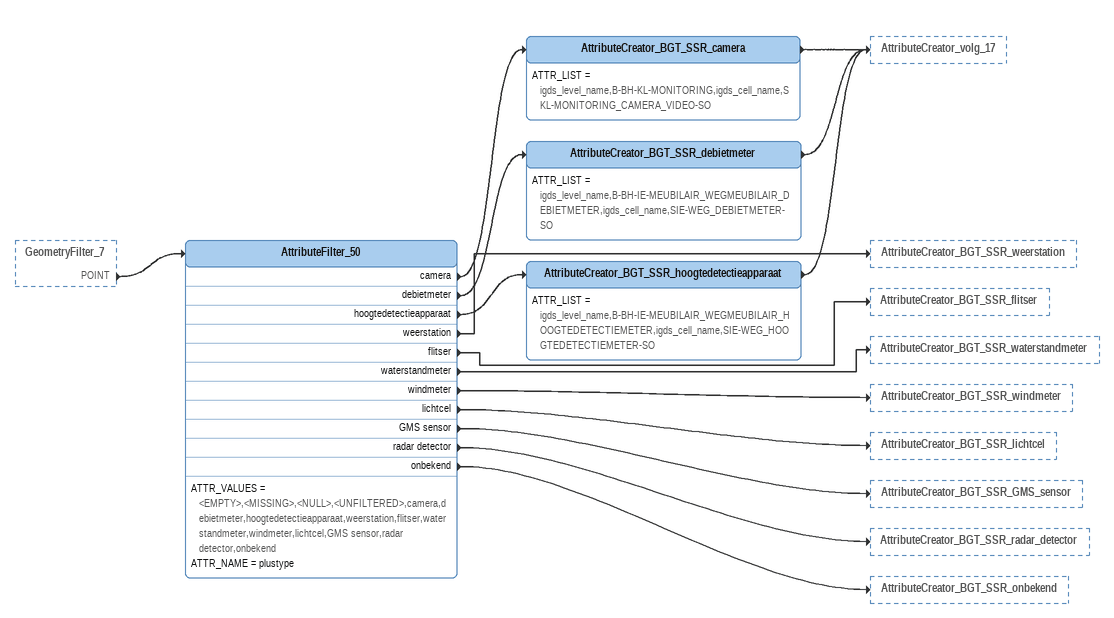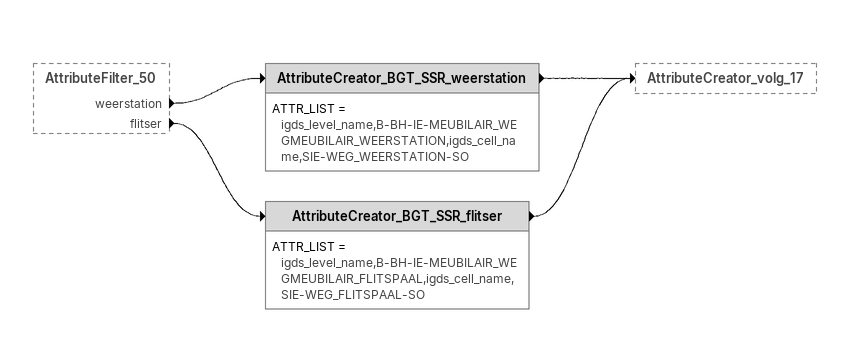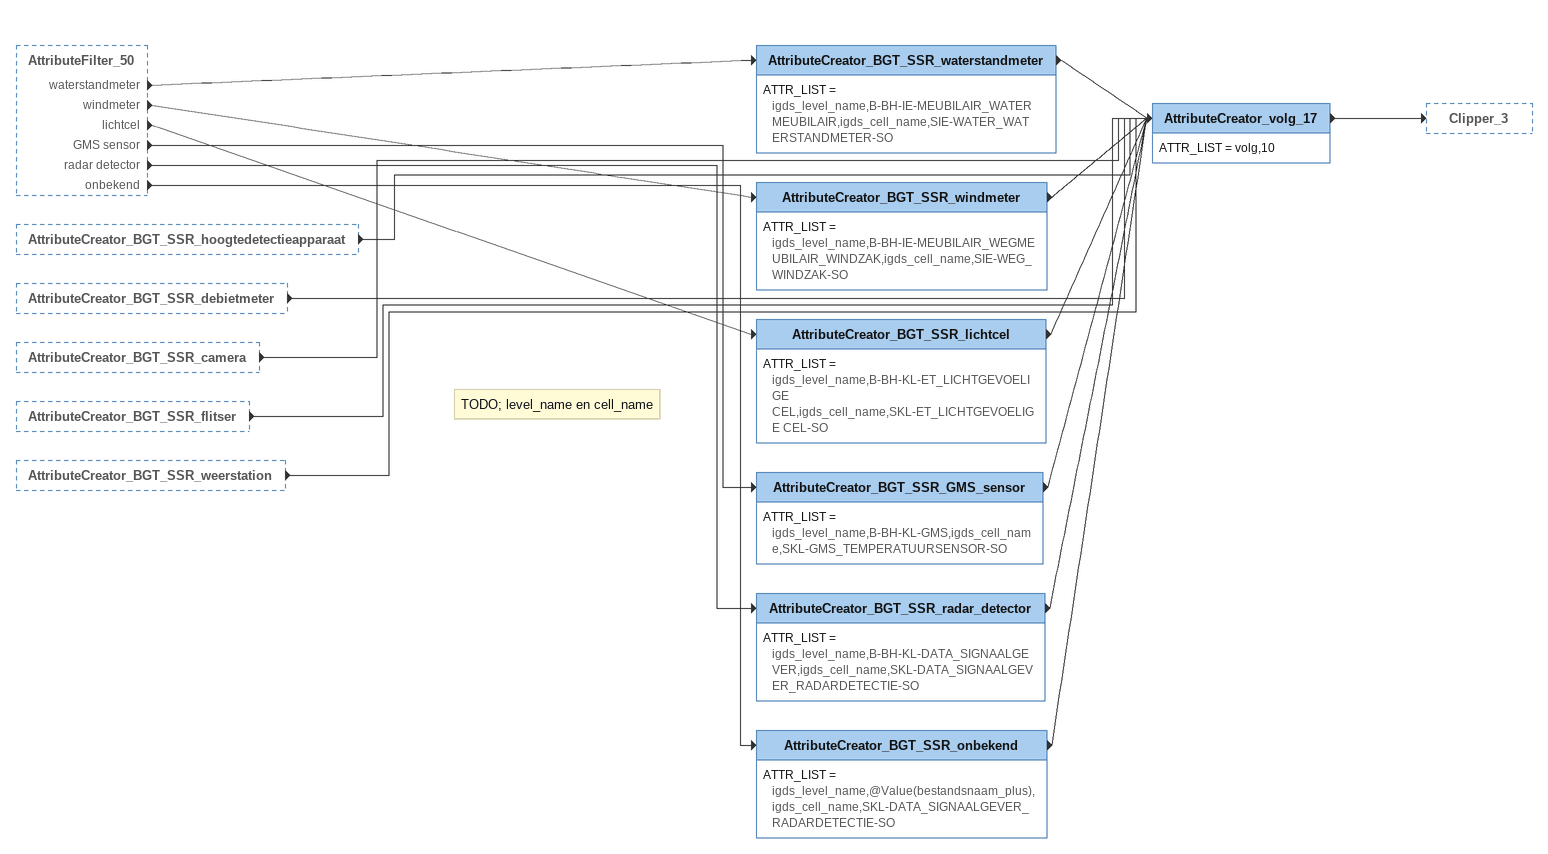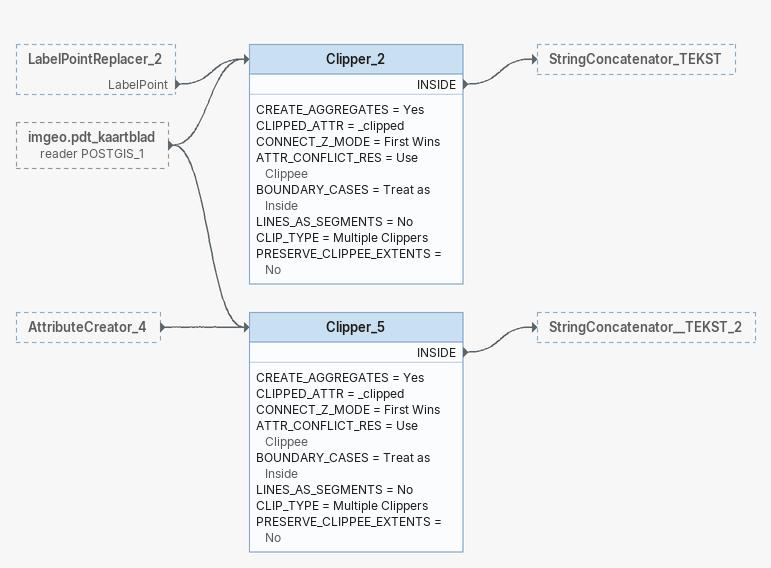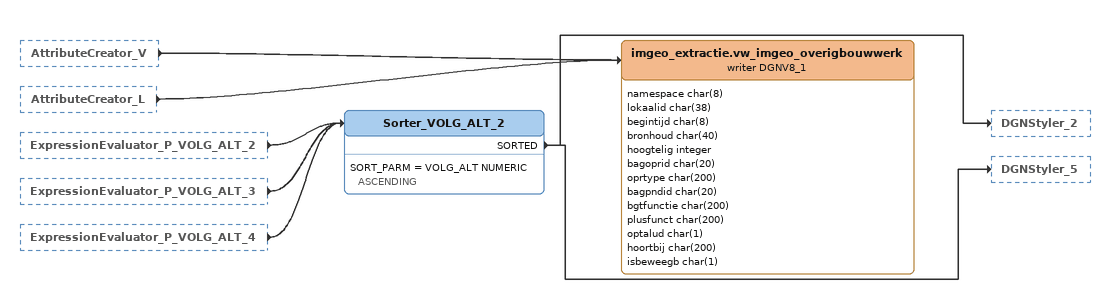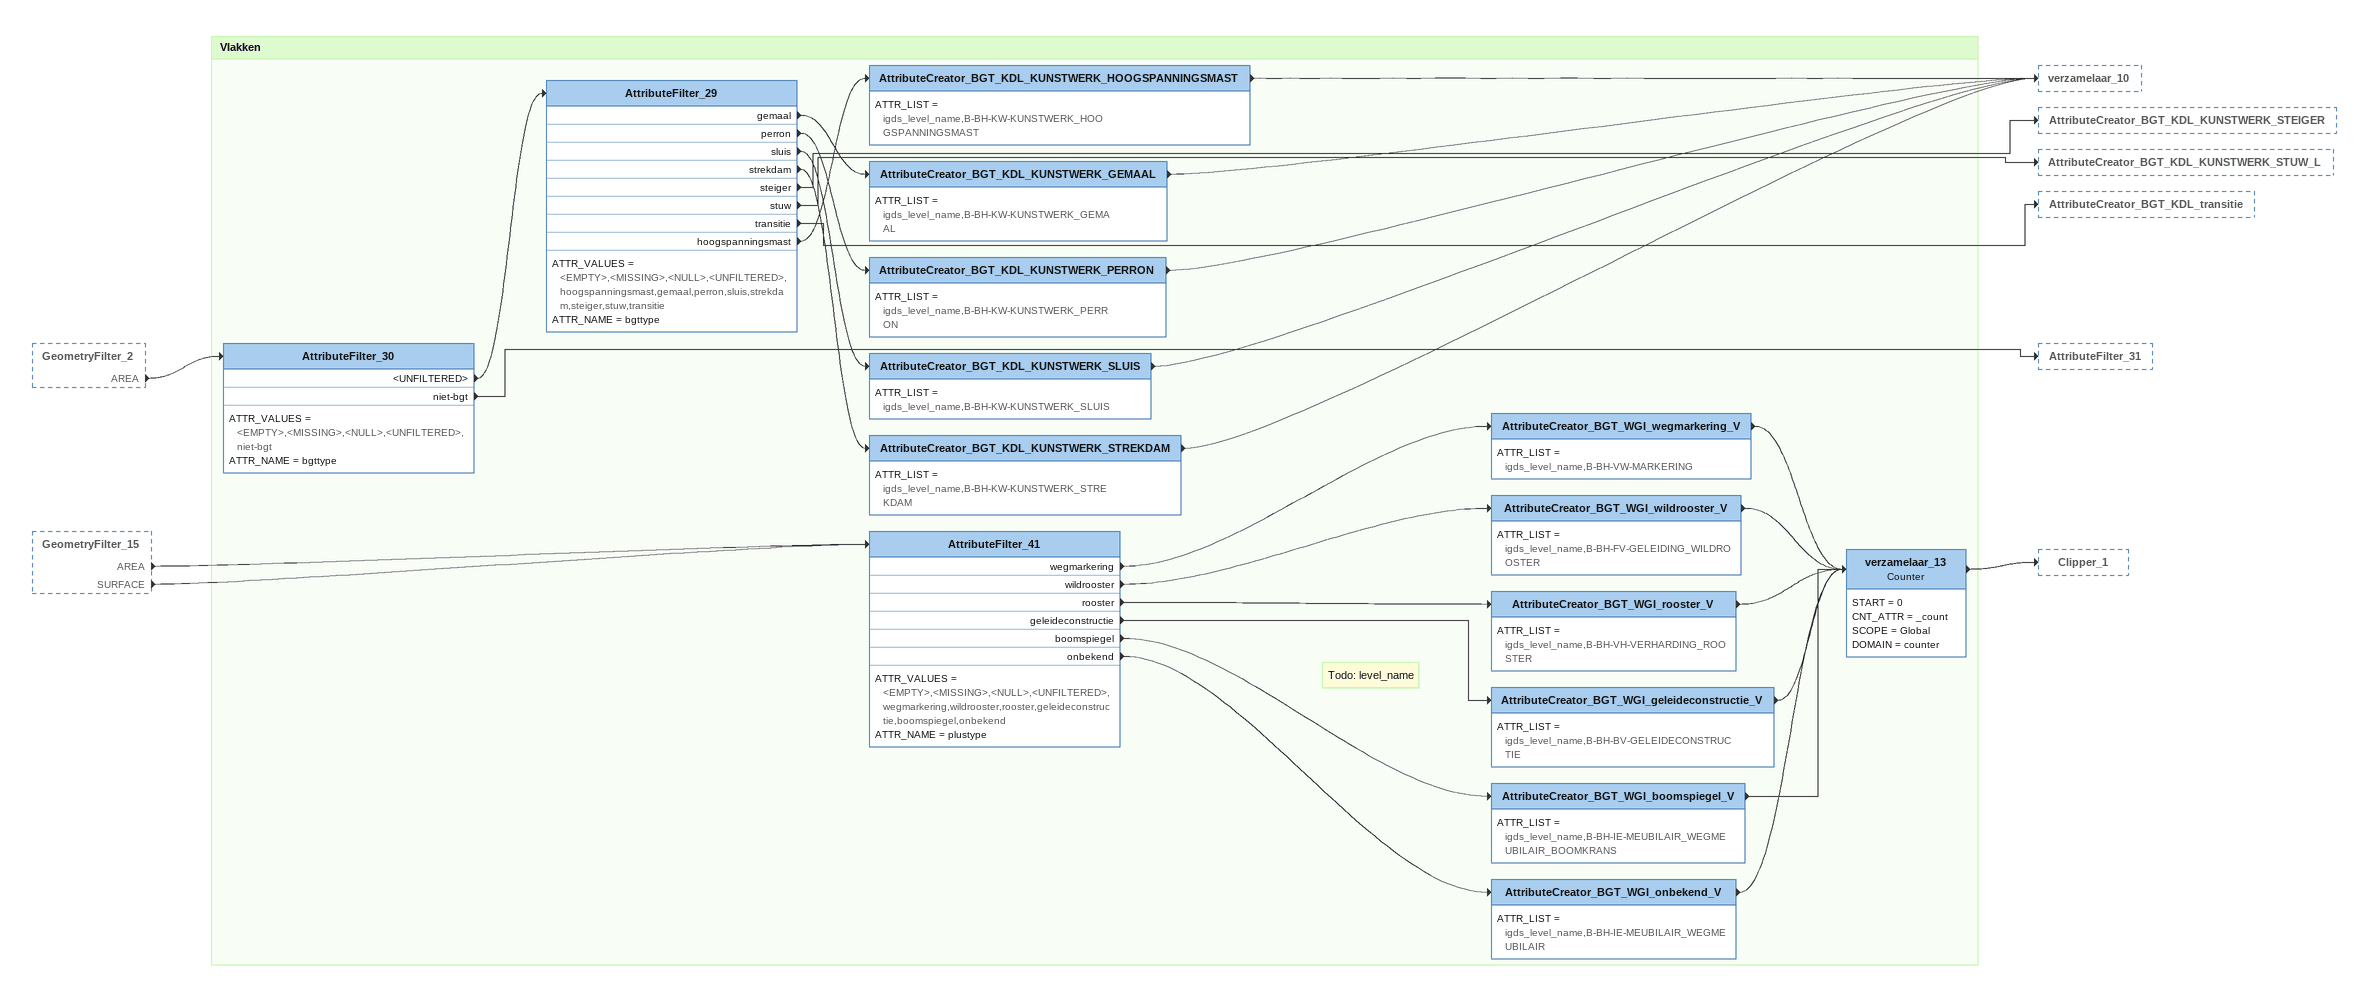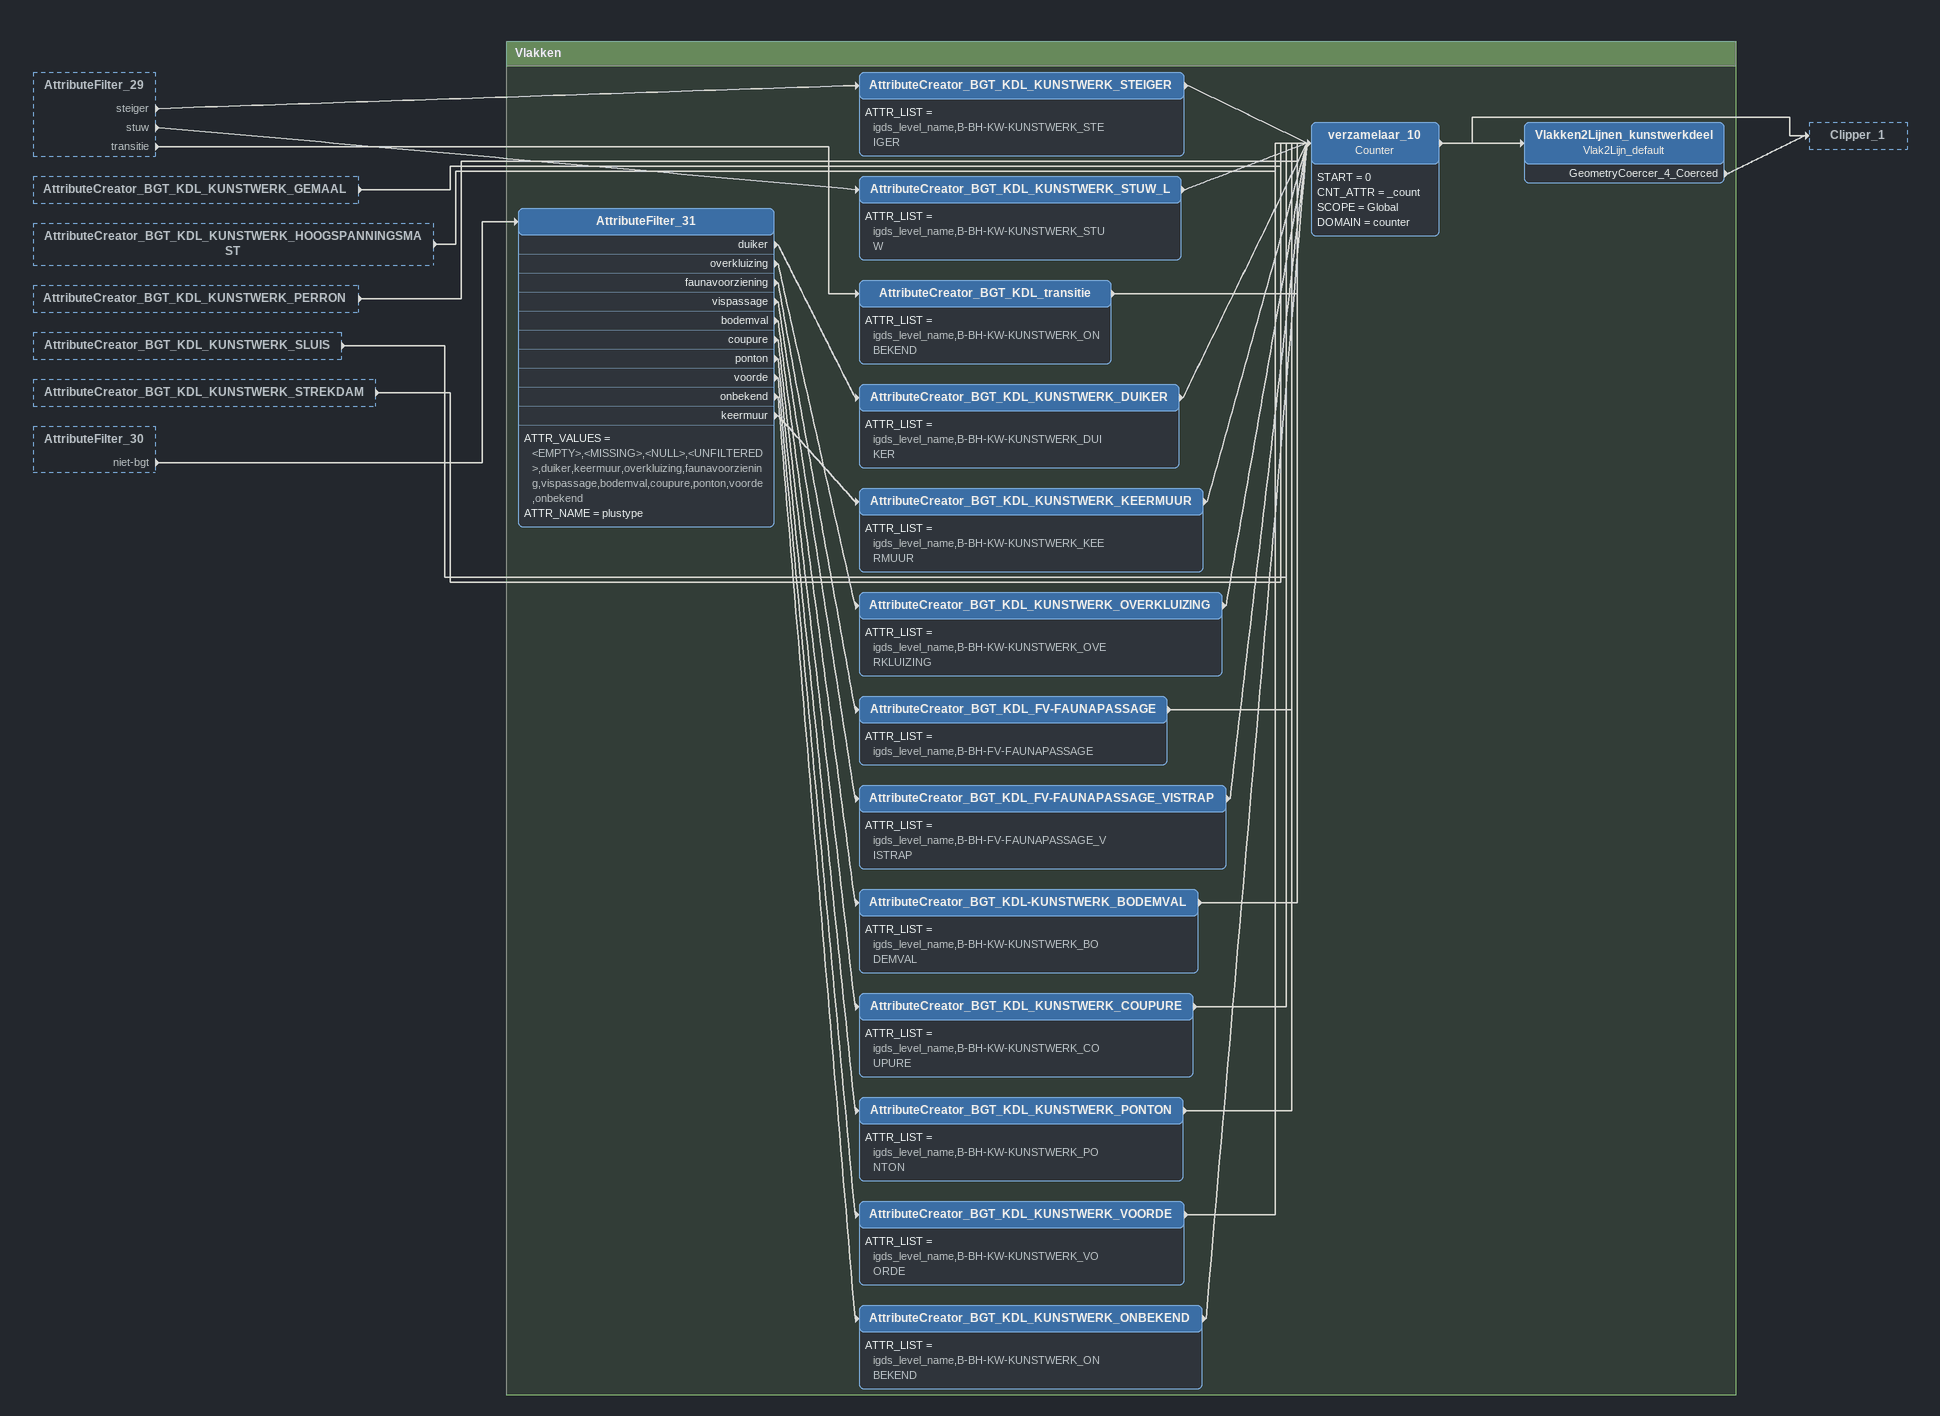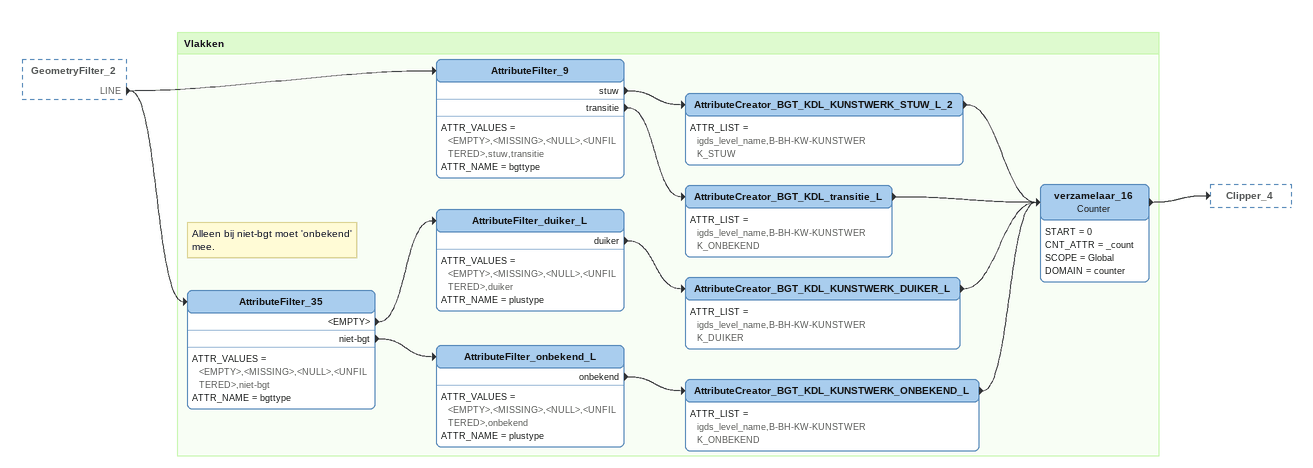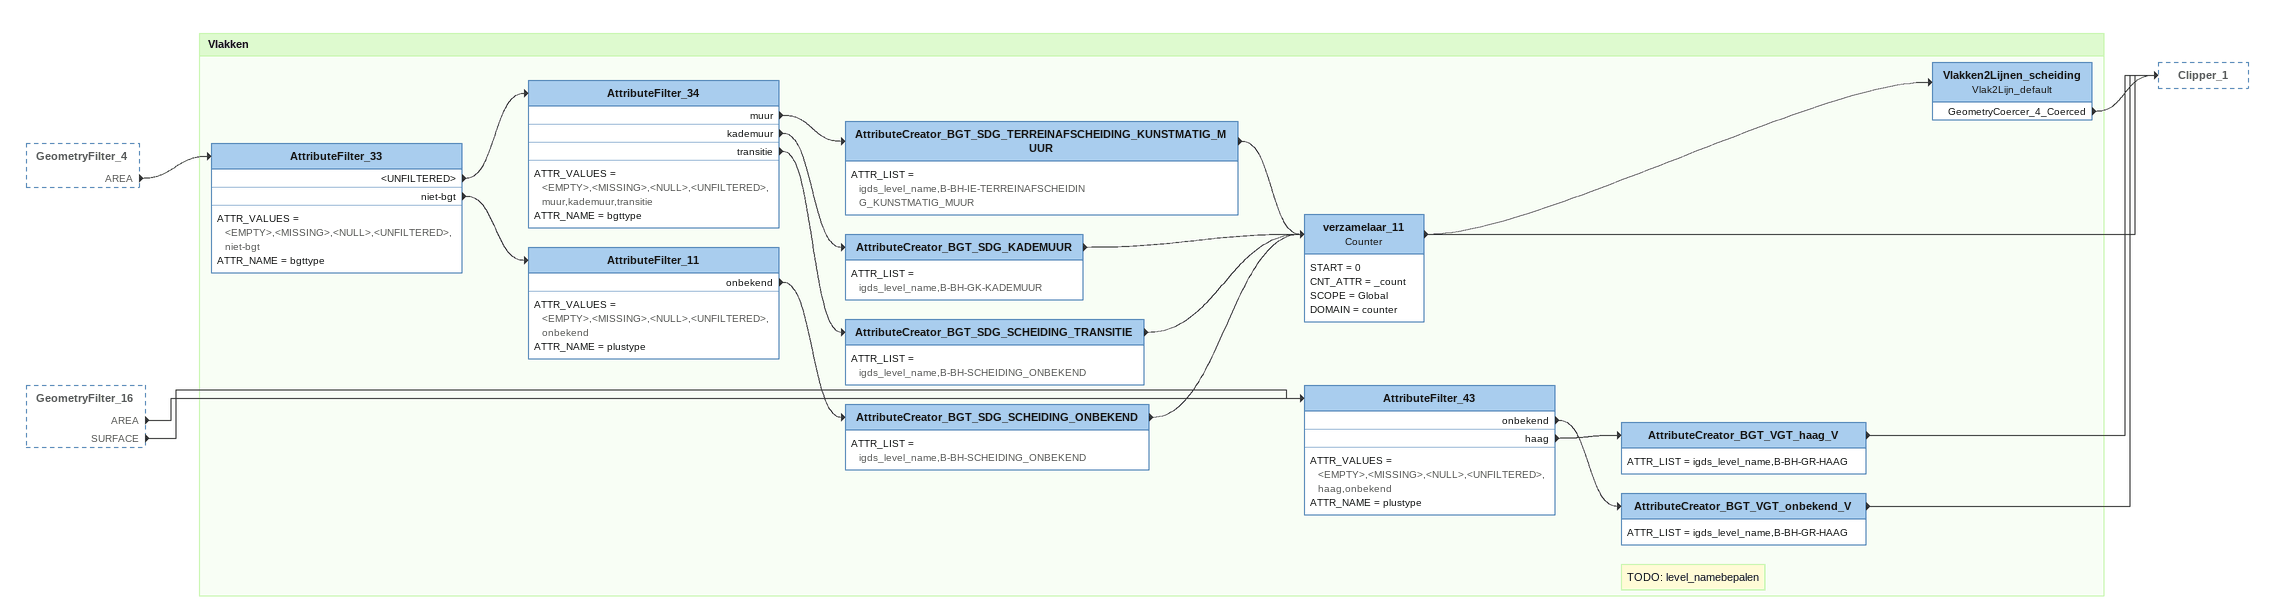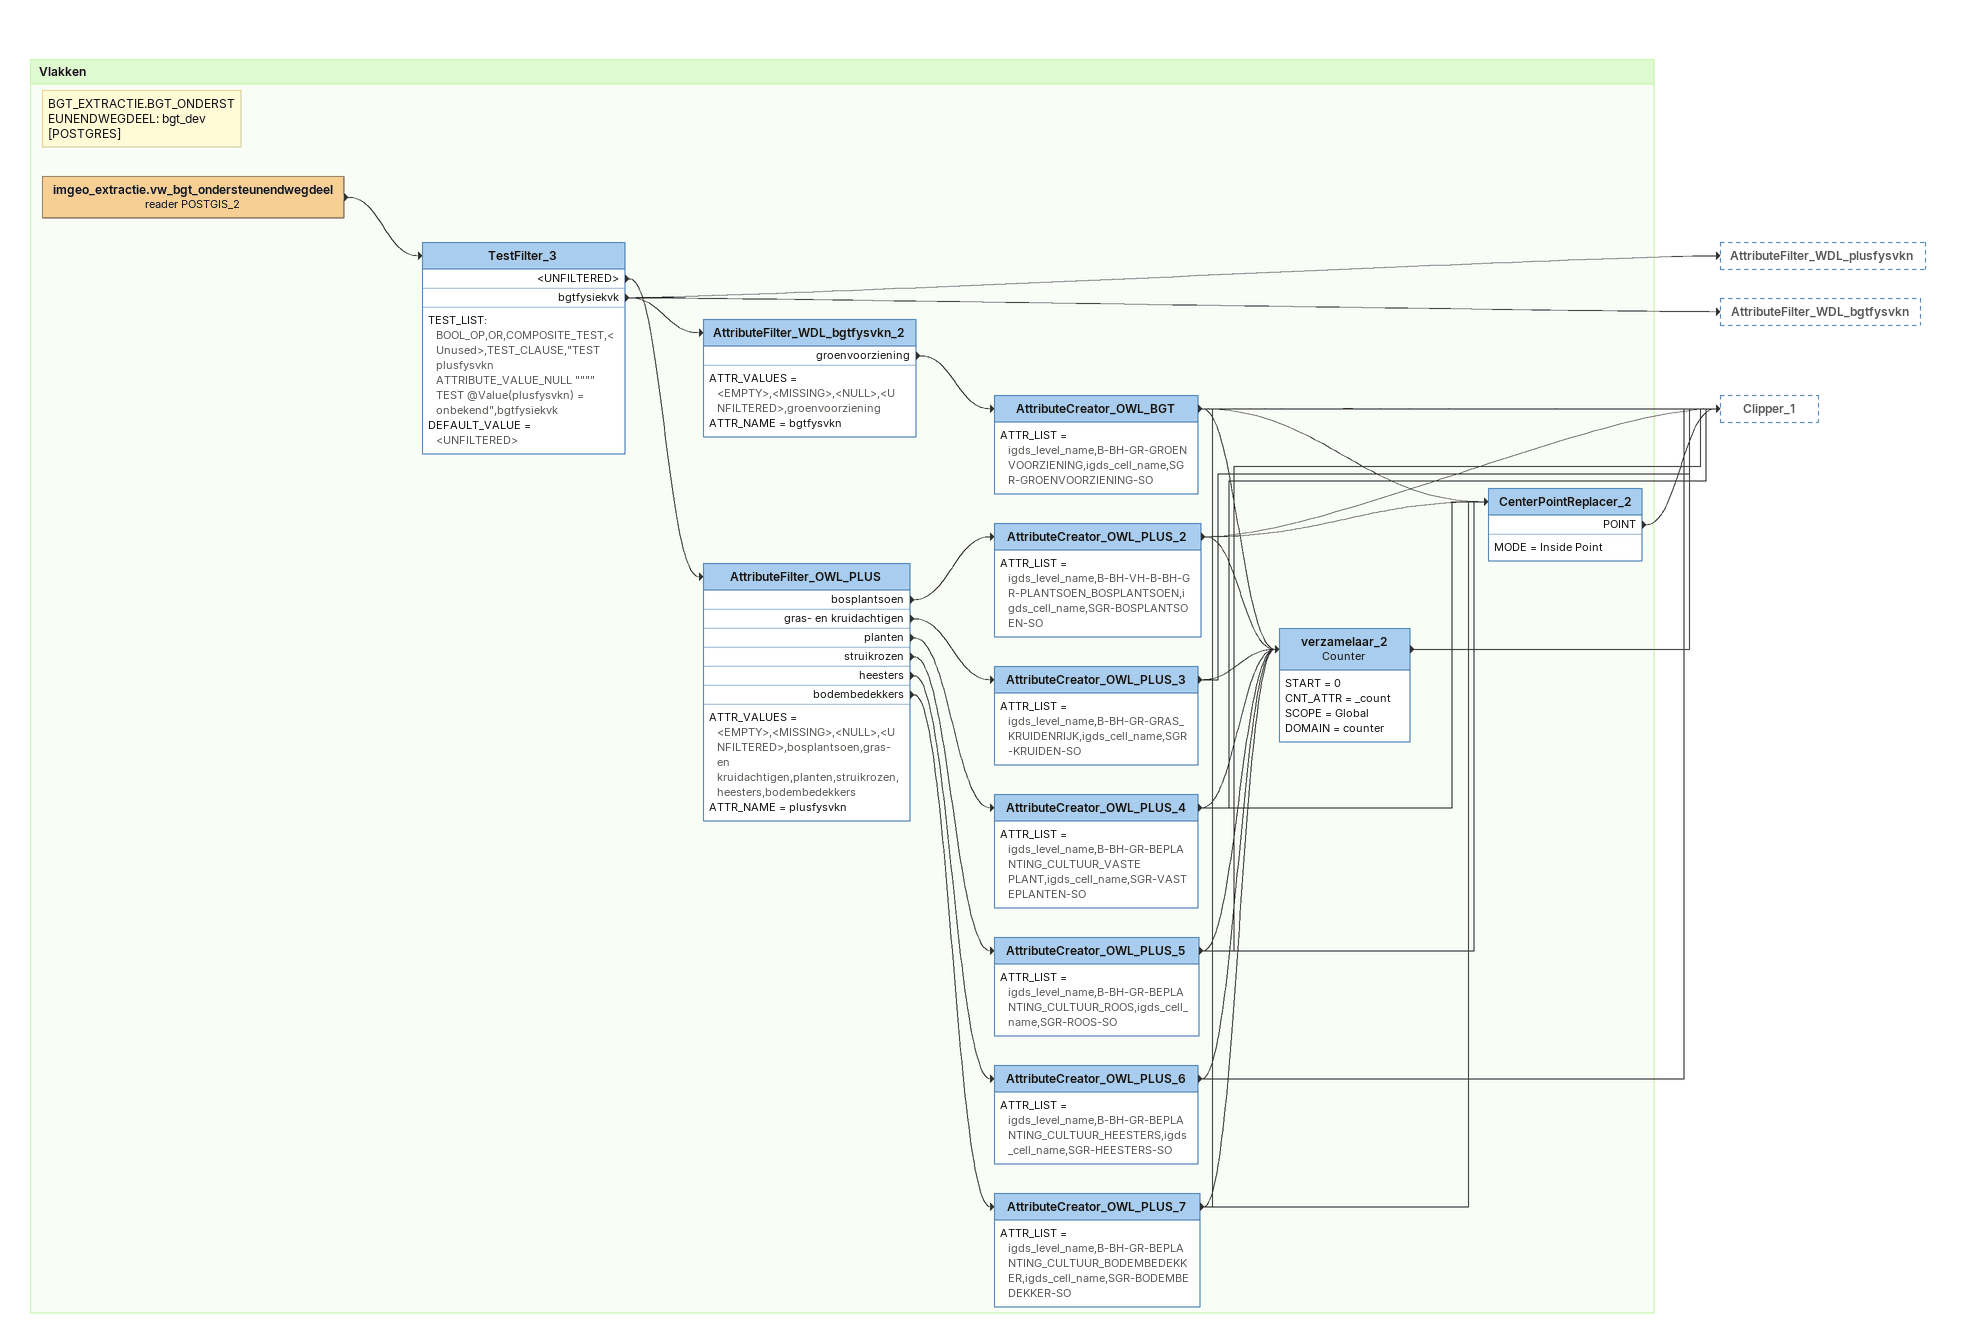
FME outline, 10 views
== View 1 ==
GeometryFilter_7 [outside]
    POINT -> AttributeFilter_50
AttributeFilter_50
    ATTR_VALUES = <EMPTY>,<MISSING>,<NULL>,<UNFILTERED>,camera,debietmeter,hoogtedetectieapparaat,weerstation,flitser,waterstandmeter,windmeter,lichtcel,GMS sensor,radar detector,onbekend
    ATTR_NAME = plustype
    camera -> AttributeCreator_BGT_SSR_camera
    debietmeter -> AttributeCreator_BGT_SSR_debietmeter
    hoogtedetectieapparaat -> AttributeCreator_BGT_SSR_hoogtedetectieapparaat
    weerstation -> AttributeCreator_BGT_SSR_weerstation
    flitser -> AttributeCreator_BGT_SSR_flitser
    waterstandmeter -> AttributeCreator_BGT_SSR_waterstandmeter
    windmeter -> AttributeCreator_BGT_SSR_windmeter
    lichtcel -> AttributeCreator_BGT_SSR_lichtcel
    GMS sensor -> AttributeCreator_BGT_SSR_GMS_sensor
    radar detector -> AttributeCreator_BGT_SSR_radar_detector
    onbekend -> AttributeCreator_BGT_SSR_onbekend
AttributeCreator_BGT_SSR_camera
    ATTR_LIST = igds_level_name,B-BH-KL-MONITORING,igds_cell_name,SKL-MONITORING_CAMERA_VIDEO-SO
    -> AttributeCreator_volg_17
AttributeCreator_BGT_SSR_debietmeter
    ATTR_LIST = igds_level_name,B-BH-IE-MEUBILAIR_WEGMEUBILAIR_DEBIETMETER,igds_cell_name,SIE-WEG_DEBIETMETER-SO
    -> AttributeCreator_volg_17
AttributeCreator_BGT_SSR_hoogtedetectieapparaat
    ATTR_LIST = igds_level_name,B-BH-IE-MEUBILAIR_WEGMEUBILAIR_HOOGTEDETECTIEMETER,igds_cell_name,SIE-WEG_HOOGTEDETECTIEMETER-SO
    -> AttributeCreator_volg_17

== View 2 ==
AttributeFilter_50 [outside]
    weerstation -> AttributeCreator_BGT_SSR_weerstation
    flitser -> AttributeCreator_BGT_SSR_flitser
AttributeCreator_BGT_SSR_weerstation
    ATTR_LIST = igds_level_name,B-BH-IE-MEUBILAIR_WEGMEUBILAIR_WEERSTATION,igds_cell_name,SIE-WEG_WEERSTATION-SO
    -> AttributeCreator_volg_17
AttributeCreator_BGT_SSR_flitser
    ATTR_LIST = igds_level_name,B-BH-IE-MEUBILAIR_WEGMEUBILAIR_FLITSPAAL,igds_cell_name,SIE-WEG_FLITSPAAL-SO
    -> AttributeCreator_volg_17

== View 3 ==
AttributeFilter_50 [outside]
    waterstandmeter -> AttributeCreator_BGT_SSR_waterstandmeter
    windmeter -> AttributeCreator_BGT_SSR_windmeter
    lichtcel -> AttributeCreator_BGT_SSR_lichtcel
    GMS sensor -> AttributeCreator_BGT_SSR_GMS_sensor
    radar detector -> AttributeCreator_BGT_SSR_radar_detector
    onbekend -> AttributeCreator_BGT_SSR_onbekend
AttributeCreator_BGT_SSR_hoogtedetectieapparaat [outside]
    -> AttributeCreator_volg_17
AttributeCreator_BGT_SSR_debietmeter [outside]
    -> AttributeCreator_volg_17
AttributeCreator_BGT_SSR_camera [outside]
    -> AttributeCreator_volg_17
AttributeCreator_BGT_SSR_flitser [outside]
    -> AttributeCreator_volg_17
AttributeCreator_BGT_SSR_weerstation [outside]
    -> AttributeCreator_volg_17
AttributeCreator_BGT_SSR_waterstandmeter
    ATTR_LIST = igds_level_name,B-BH-IE-MEUBILAIR_WATERMEUBILAIR,igds_cell_name,SIE-WATER_WATERSTANDMETER-SO
    -> AttributeCreator_volg_17
AttributeCreator_BGT_SSR_windmeter
    ATTR_LIST = igds_level_name,B-BH-IE-MEUBILAIR_WEGMEUBILAIR_WINDZAK,igds_cell_name,SIE-WEG_WINDZAK-SO
    -> AttributeCreator_volg_17
AttributeCreator_BGT_SSR_lichtcel
    ATTR_LIST = igds_level_name,B-BH-KL-ET_LICHTGEVOELIGE CEL,igds_cell_name,SKL-ET_LICHTGEVOELIGE CEL-SO
    -> AttributeCreator_volg_17
AttributeCreator_BGT_SSR_GMS_sensor
    ATTR_LIST = igds_level_name,B-BH-KL-GMS,igds_cell_name,SKL-GMS_TEMPERATUURSENSOR-SO
    -> AttributeCreator_volg_17
AttributeCreator_BGT_SSR_radar_detector
    ATTR_LIST = igds_level_name,B-BH-KL-DATA_SIGNAALGEVER,igds_cell_name,SKL-DATA_SIGNAALGEVER_RADARDETECTIE-SO
    -> AttributeCreator_volg_17
Note: TODO; level_name en cell_name
AttributeCreator_BGT_SSR_onbekend
    ATTR_LIST = igds_level_name,@Value(bestandsnaam_plus),igds_cell_name,SKL-DATA_SIGNAALGEVER_RADARDETECTIE-SO
    -> AttributeCreator_volg_17
AttributeCreator_volg_17
    ATTR_LIST = volg,10
    -> Clipper_3

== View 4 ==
LabelPointReplacer_2 [outside]
    LabelPoint -> Clipper_2
imgeo.pdt_kaartblad (reader POSTGIS_1) [outside]
    -> Clipper_2
    -> Clipper_5
AttributeCreator_4 [outside]
    -> Clipper_5
Clipper_5
    CREATE_AGGREGATES = Yes
    CLIPPED_ATTR = _clipped
    CONNECT_Z_MODE = First Wins
    ATTR_CONFLICT_RES = Use Clippee
    BOUNDARY_CASES = Treat as Inside
    LINES_AS_SEGMENTS = No
    CLIP_TYPE = Multiple Clippers
    PRESERVE_CLIPPEE_EXTENTS = No
    INSIDE -> StringConcatenator__TEKST_2
Clipper_2
    CREATE_AGGREGATES = Yes
    CLIPPED_ATTR = _clipped
    CONNECT_Z_MODE = First Wins
    ATTR_CONFLICT_RES = Use Clippee
    BOUNDARY_CASES = Treat as Inside
    LINES_AS_SEGMENTS = No
    CLIP_TYPE = Multiple Clippers
    PRESERVE_CLIPPEE_EXTENTS = No
    INSIDE -> StringConcatenator_TEKST

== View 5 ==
AttributeCreator_V [outside]
    -> imgeo_extractie.vw_imgeo_overigbouwwerk (writer DGNV8_1)
AttributeCreator_L [outside]
    -> imgeo_extractie.vw_imgeo_overigbouwwerk (writer DGNV8_1)
ExpressionEvaluator_P_VOLG_ALT_2 [outside]
    -> Sorter_VOLG_ALT_2
ExpressionEvaluator_P_VOLG_ALT_3 [outside]
    -> Sorter_VOLG_ALT_2
ExpressionEvaluator_P_VOLG_ALT_4 [outside]
    -> Sorter_VOLG_ALT_2
Sorter_VOLG_ALT_2
    SORT_PARM = VOLG_ALT NUMERIC ASCENDING
    SORTED -> DGNStyler_2
    SORTED -> DGNStyler_5
imgeo_extractie.vw_imgeo_overigbouwwerk (writer DGNV8_1)
    attributes: namespace char(8), lokaalid char(38), begintijd char(8), bronhoud char(40), hoogtelig integer, bagoprid char(20), oprtype char(200), bagpndid char(20), bgtfunctie char(200), plusfunct char(200), optalud char(1), hoortbij char(200), isbeweegb char(1)

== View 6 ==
GeometryFilter_2 [outside]
    AREA -> AttributeFilter_30
GeometryFilter_15 [outside]
    AREA -> AttributeFilter_41
    SURFACE -> AttributeFilter_41

Bookmark: Vlakken
AttributeFilter_41
    ATTR_VALUES = <EMPTY>,<MISSING>,<NULL>,<UNFILTERED>,wegmarkering,wildrooster,rooster,geleideconstructie,boomspiegel,onbekend
    ATTR_NAME = plustype
    wegmarkering -> AttributeCreator_BGT_WGI_wegmarkering_V
    wildrooster -> AttributeCreator_BGT_WGI_wildrooster_V
    rooster -> AttributeCreator_BGT_WGI_rooster_V
    geleideconstructie -> AttributeCreator_BGT_WGI_geleideconstructie_V
    boomspiegel -> AttributeCreator_BGT_WGI_boomspiegel_V
    onbekend -> AttributeCreator_BGT_WGI_onbekend_V
AttributeCreator_BGT_WGI_wegmarkering_V
    ATTR_LIST = igds_level_name,B-BH-VW-MARKERING
    -> verzamelaar_13
AttributeCreator_BGT_WGI_wildrooster_V
    ATTR_LIST = igds_level_name,B-BH-FV-GELEIDING_WILDROOSTER
    -> verzamelaar_13
AttributeCreator_BGT_WGI_rooster_V
    ATTR_LIST = igds_level_name,B-BH-VH-VERHARDING_ROOSTER
    -> verzamelaar_13
AttributeCreator_BGT_WGI_geleideconstructie_V
    ATTR_LIST = igds_level_name,B-BH-BV-GELEIDECONSTRUCTIE
    -> verzamelaar_13
AttributeCreator_BGT_WGI_boomspiegel_V
    ATTR_LIST = igds_level_name,B-BH-IE-MEUBILAIR_WEGMEUBILAIR_BOOMKRANS
    -> verzamelaar_13
Note: Todo: level_name
AttributeCreator_BGT_WGI_onbekend_V
    ATTR_LIST = igds_level_name,B-BH-IE-MEUBILAIR_WEGMEUBILAIR
    -> verzamelaar_13
verzamelaar_13: Counter
    START = 0
    CNT_ATTR = _count
    SCOPE = Global
    DOMAIN = counter
    -> Clipper_1
AttributeFilter_30
    ATTR_VALUES = <EMPTY>,<MISSING>,<NULL>,<UNFILTERED>,niet-bgt
    ATTR_NAME = bgttype
    <UNFILTERED> -> AttributeFilter_29
    niet-bgt -> AttributeFilter_31
AttributeFilter_29
    ATTR_VALUES = <EMPTY>,<MISSING>,<NULL>,<UNFILTERED>,hoogspanningsmast,gemaal,perron,sluis,strekdam,steiger,stuw,transitie
    ATTR_NAME = bgttype
    gemaal -> AttributeCreator_BGT_KDL_KUNSTWERK_GEMAAL
    perron -> AttributeCreator_BGT_KDL_KUNSTWERK_PERRON
    sluis -> AttributeCreator_BGT_KDL_KUNSTWERK_SLUIS
    strekdam -> AttributeCreator_BGT_KDL_KUNSTWERK_STREKDAM
    steiger -> AttributeCreator_BGT_KDL_KUNSTWERK_STEIGER
    stuw -> AttributeCreator_BGT_KDL_KUNSTWERK_STUW_L
    transitie -> AttributeCreator_BGT_KDL_transitie
    hoogspanningsmast -> AttributeCreator_BGT_KDL_KUNSTWERK_HOOGSPANNINGSMAST
AttributeCreator_BGT_KDL_KUNSTWERK_HOOGSPANNINGSMAST
    ATTR_LIST = igds_level_name,B-BH-KW-KUNSTWERK_HOOGSPANNINGSMAST
    -> verzamelaar_10
AttributeCreator_BGT_KDL_KUNSTWERK_GEMAAL
    ATTR_LIST = igds_level_name,B-BH-KW-KUNSTWERK_GEMAAL
    -> verzamelaar_10
AttributeCreator_BGT_KDL_KUNSTWERK_PERRON
    ATTR_LIST = igds_level_name,B-BH-KW-KUNSTWERK_PERRON
    -> verzamelaar_10
AttributeCreator_BGT_KDL_KUNSTWERK_SLUIS
    ATTR_LIST = igds_level_name,B-BH-KW-KUNSTWERK_SLUIS
    -> verzamelaar_10
AttributeCreator_BGT_KDL_KUNSTWERK_STREKDAM
    ATTR_LIST = igds_level_name,B-BH-KW-KUNSTWERK_STREKDAM
    -> verzamelaar_10

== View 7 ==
AttributeFilter_29 [outside]
    steiger -> AttributeCreator_BGT_KDL_KUNSTWERK_STEIGER
    stuw -> AttributeCreator_BGT_KDL_KUNSTWERK_STUW_L
    transitie -> AttributeCreator_BGT_KDL_transitie
AttributeCreator_BGT_KDL_KUNSTWERK_GEMAAL [outside]
    -> verzamelaar_10
AttributeCreator_BGT_KDL_KUNSTWERK_HOOGSPANNINGSMAST [outside]
    -> verzamelaar_10
AttributeCreator_BGT_KDL_KUNSTWERK_PERRON [outside]
    -> verzamelaar_10
AttributeCreator_BGT_KDL_KUNSTWERK_SLUIS [outside]
    -> verzamelaar_10
AttributeCreator_BGT_KDL_KUNSTWERK_STREKDAM [outside]
    -> verzamelaar_10
AttributeFilter_30 [outside]
    niet-bgt -> AttributeFilter_31

Bookmark: Vlakken
AttributeCreator_BGT_KDL_KUNSTWERK_STEIGER
    ATTR_LIST = igds_level_name,B-BH-KW-KUNSTWERK_STEIGER
    -> verzamelaar_10
AttributeCreator_BGT_KDL_KUNSTWERK_STUW_L
    ATTR_LIST = igds_level_name,B-BH-KW-KUNSTWERK_STUW
    -> verzamelaar_10
AttributeCreator_BGT_KDL_transitie
    ATTR_LIST = igds_level_name,B-BH-KW-KUNSTWERK_ONBEKEND
    -> verzamelaar_10
AttributeFilter_31
    ATTR_VALUES = <EMPTY>,<MISSING>,<NULL>,<UNFILTERED>,duiker,keermuur,overkluizing,faunavoorziening,vispassage,bodemval,coupure,ponton,voorde,onbekend
    ATTR_NAME = plustype
    duiker -> AttributeCreator_BGT_KDL_KUNSTWERK_DUIKER
    overkluizing -> AttributeCreator_BGT_KDL_KUNSTWERK_OVERKLUIZING
    faunavoorziening -> AttributeCreator_BGT_KDL_FV-FAUNAPASSAGE
    vispassage -> AttributeCreator_BGT_KDL_FV-FAUNAPASSAGE_VISTRAP
    bodemval -> AttributeCreator_BGT_KDL-KUNSTWERK_BODEMVAL
    coupure -> AttributeCreator_BGT_KDL_KUNSTWERK_COUPURE
    ponton -> AttributeCreator_BGT_KDL_KUNSTWERK_PONTON
    voorde -> AttributeCreator_BGT_KDL_KUNSTWERK_VOORDE
    onbekend -> AttributeCreator_BGT_KDL_KUNSTWERK_ONBEKEND
    keermuur -> AttributeCreator_BGT_KDL_KUNSTWERK_KEERMUUR
AttributeCreator_BGT_KDL_KUNSTWERK_DUIKER
    ATTR_LIST = igds_level_name,B-BH-KW-KUNSTWERK_DUIKER
    -> verzamelaar_10
AttributeCreator_BGT_KDL_KUNSTWERK_KEERMUUR
    ATTR_LIST = igds_level_name,B-BH-KW-KUNSTWERK_KEERMUUR
    -> verzamelaar_10
AttributeCreator_BGT_KDL_KUNSTWERK_OVERKLUIZING
    ATTR_LIST = igds_level_name,B-BH-KW-KUNSTWERK_OVERKLUIZING
    -> verzamelaar_10
AttributeCreator_BGT_KDL_FV-FAUNAPASSAGE
    ATTR_LIST = igds_level_name,B-BH-FV-FAUNAPASSAGE
    -> verzamelaar_10
AttributeCreator_BGT_KDL_FV-FAUNAPASSAGE_VISTRAP
    ATTR_LIST = igds_level_name,B-BH-FV-FAUNAPASSAGE_VISTRAP
    -> verzamelaar_10
AttributeCreator_BGT_KDL-KUNSTWERK_BODEMVAL
    ATTR_LIST = igds_level_name,B-BH-KW-KUNSTWERK_BODEMVAL
    -> verzamelaar_10
AttributeCreator_BGT_KDL_KUNSTWERK_COUPURE
    ATTR_LIST = igds_level_name,B-BH-KW-KUNSTWERK_COUPURE
    -> verzamelaar_10
AttributeCreator_BGT_KDL_KUNSTWERK_PONTON
    ATTR_LIST = igds_level_name,B-BH-KW-KUNSTWERK_PONTON
    -> verzamelaar_10
AttributeCreator_BGT_KDL_KUNSTWERK_VOORDE
    ATTR_LIST = igds_level_name,B-BH-KW-KUNSTWERK_VOORDE
    -> verzamelaar_10
AttributeCreator_BGT_KDL_KUNSTWERK_ONBEKEND
    ATTR_LIST = igds_level_name,B-BH-KW-KUNSTWERK_ONBEKEND
    -> verzamelaar_10
verzamelaar_10: Counter
    START = 0
    CNT_ATTR = _count
    SCOPE = Global
    DOMAIN = counter
    -> Vlakken2Lijnen_kunstwerkdeel
    -> Clipper_1
Vlakken2Lijnen_kunstwerkdeel: Vlak2Lijn_default
    GeometryCoercer_4_Coerced -> Clipper_1

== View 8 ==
GeometryFilter_2 [outside]
    LINE -> AttributeFilter_9
    LINE -> AttributeFilter_35

Bookmark: Vlakken
AttributeFilter_9
    ATTR_VALUES = <EMPTY>,<MISSING>,<NULL>,<UNFILTERED>,stuw,transitie
    ATTR_NAME = bgttype
    stuw -> AttributeCreator_BGT_KDL_KUNSTWERK_STUW_L_2
    transitie -> AttributeCreator_BGT_KDL_transitie_L
AttributeCreator_BGT_KDL_KUNSTWERK_STUW_L_2
    ATTR_LIST = igds_level_name,B-BH-KW-KUNSTWERK_STUW
    -> verzamelaar_16
AttributeCreator_BGT_KDL_transitie_L
    ATTR_LIST = igds_level_name,B-BH-KW-KUNSTWERK_ONBEKEND
    -> verzamelaar_16
Note: Alleen bij niet-bgt moet 'onbekend' mee.
AttributeFilter_35
    ATTR_VALUES = <EMPTY>,<MISSING>,<NULL>,<UNFILTERED>,niet-bgt
    ATTR_NAME = bgttype
    <EMPTY> -> AttributeFilter_duiker_L
    niet-bgt -> AttributeFilter_onbekend_L
AttributeFilter_duiker_L
    ATTR_VALUES = <EMPTY>,<MISSING>,<NULL>,<UNFILTERED>,duiker
    ATTR_NAME = plustype
    duiker -> AttributeCreator_BGT_KDL_KUNSTWERK_DUIKER_L
AttributeCreator_BGT_KDL_KUNSTWERK_DUIKER_L
    ATTR_LIST = igds_level_name,B-BH-KW-KUNSTWERK_DUIKER
    -> verzamelaar_16
AttributeFilter_onbekend_L
    ATTR_VALUES = <EMPTY>,<MISSING>,<NULL>,<UNFILTERED>,onbekend
    ATTR_NAME = plustype
    onbekend -> AttributeCreator_BGT_KDL_KUNSTWERK_ONBEKEND_L
AttributeCreator_BGT_KDL_KUNSTWERK_ONBEKEND_L
    ATTR_LIST = igds_level_name,B-BH-KW-KUNSTWERK_ONBEKEND
    -> verzamelaar_16
verzamelaar_16: Counter
    START = 0
    CNT_ATTR = _count
    SCOPE = Global
    DOMAIN = counter
    -> Clipper_4

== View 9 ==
GeometryFilter_4 [outside]
    AREA -> AttributeFilter_33
GeometryFilter_16 [outside]
    AREA -> AttributeFilter_43
    SURFACE -> AttributeFilter_43

Bookmark: Vlakken
AttributeFilter_43
    ATTR_VALUES = <EMPTY>,<MISSING>,<NULL>,<UNFILTERED>,haag,onbekend
    ATTR_NAME = plustype
    onbekend -> AttributeCreator_BGT_VGT_onbekend_V
    haag -> AttributeCreator_BGT_VGT_haag_V
AttributeCreator_BGT_VGT_haag_V
    ATTR_LIST = igds_level_name,B-BH-GR-HAAG
    -> Clipper_1
Note: TODO: level_namebepalen
AttributeCreator_BGT_VGT_onbekend_V
    ATTR_LIST = igds_level_name,B-BH-GR-HAAG
    -> Clipper_1
AttributeFilter_33
    ATTR_VALUES = <EMPTY>,<MISSING>,<NULL>,<UNFILTERED>,niet-bgt
    ATTR_NAME = bgttype
    <UNFILTERED> -> AttributeFilter_34
    niet-bgt -> AttributeFilter_11
AttributeFilter_34
    ATTR_VALUES = <EMPTY>,<MISSING>,<NULL>,<UNFILTERED>,muur,kademuur,transitie
    ATTR_NAME = bgttype
    muur -> AttributeCreator_BGT_SDG_TERREINAFSCHEIDING_KUNSTMATIG_MUUR
    kademuur -> AttributeCreator_BGT_SDG_KADEMUUR
    transitie -> AttributeCreator_BGT_SDG_SCHEIDING_TRANSITIE
AttributeCreator_BGT_SDG_TERREINAFSCHEIDING_KUNSTMATIG_MUUR
    ATTR_LIST = igds_level_name,B-BH-IE-TERREINAFSCHEIDING_KUNSTMATIG_MUUR
    -> verzamelaar_11
AttributeCreator_BGT_SDG_KADEMUUR
    ATTR_LIST = igds_level_name,B-BH-GK-KADEMUUR
    -> verzamelaar_11
AttributeCreator_BGT_SDG_SCHEIDING_TRANSITIE
    ATTR_LIST = igds_level_name,B-BH-SCHEIDING_ONBEKEND
    -> verzamelaar_11
AttributeFilter_11
    ATTR_VALUES = <EMPTY>,<MISSING>,<NULL>,<UNFILTERED>,onbekend
    ATTR_NAME = plustype
    onbekend -> AttributeCreator_BGT_SDG_SCHEIDING_ONBEKEND
AttributeCreator_BGT_SDG_SCHEIDING_ONBEKEND
    ATTR_LIST = igds_level_name,B-BH-SCHEIDING_ONBEKEND
    -> verzamelaar_11
verzamelaar_11: Counter
    START = 0
    CNT_ATTR = _count
    SCOPE = Global
    DOMAIN = counter
    -> Vlakken2Lijnen_scheiding
    -> Clipper_1
Vlakken2Lijnen_scheiding: Vlak2Lijn_default
    GeometryCoercer_4_Coerced -> Clipper_1

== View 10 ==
Bookmark: Vlakken
Note: BGT_EXTRACTIE.BGT_ONDERSTEUNENDWEGDEEL: bgt_dev [POSTGRES]
imgeo_extractie.vw_bgt_ondersteunendwegdeel (reader POSTGIS_2)
    -> TestFilter_3
TestFilter_3
    TEST_LIST:
      BOOL_OP,OR,COMPOSITE_TEST,<Unused>,TEST_CLAUSE,"TEST plusfysvkn ATTRIBUTE_VALUE_NULL """"
      TEST @Value(plusfysvkn) = onbekend",bgtfysiekvk
    DEFAULT_VALUE = <UNFILTERED>
    <UNFILTERED> -> AttributeFilter_OWL_PLUS
    bgtfysiekvk -> AttributeFilter_WDL_bgtfysvkn_2
    bgtfysiekvk -> AttributeFilter_WDL_plusfysvkn
    bgtfysiekvk -> AttributeFilter_WDL_bgtfysvkn
AttributeFilter_WDL_bgtfysvkn_2
    ATTR_VALUES = <EMPTY>,<MISSING>,<NULL>,<UNFILTERED>,groenvoorziening
    ATTR_NAME = bgtfysvkn
    groenvoorziening -> AttributeCreator_OWL_BGT
AttributeCreator_OWL_BGT
    ATTR_LIST = igds_level_name,B-BH-GR-GROENVOORZIENING,igds_cell_name,SGR-GROENVOORZIENING-SO
    -> verzamelaar_2
    -> CenterPointReplacer_2
    -> Clipper_1
AttributeFilter_OWL_PLUS
    ATTR_VALUES = <EMPTY>,<MISSING>,<NULL>,<UNFILTERED>,bosplantsoen,gras- en kruidachtigen,planten,struikrozen,heesters,bodembedekkers
    ATTR_NAME = plusfysvkn
    bosplantsoen -> AttributeCreator_OWL_PLUS_2
    gras- en kruidachtigen -> AttributeCreator_OWL_PLUS_3
    planten -> AttributeCreator_OWL_PLUS_4
    struikrozen -> AttributeCreator_OWL_PLUS_5
    heesters -> AttributeCreator_OWL_PLUS_6
    bodembedekkers -> AttributeCreator_OWL_PLUS_7
AttributeCreator_OWL_PLUS_2
    ATTR_LIST = igds_level_name,B-BH-VH-B-BH-GR-PLANTSOEN_BOSPLANTSOEN,igds_cell_name,SGR-BOSPLANTSOEN-SO
    -> verzamelaar_2
    -> CenterPointReplacer_2
    -> Clipper_1
AttributeCreator_OWL_PLUS_3
    ATTR_LIST = igds_level_name,B-BH-GR-GRAS_KRUIDENRIJK,igds_cell_name,SGR-KRUIDEN-SO
    -> verzamelaar_2
    -> Clipper_1
AttributeCreator_OWL_PLUS_4
    ATTR_LIST = igds_level_name,B-BH-GR-BEPLANTING_CULTUUR_VASTE PLANT,igds_cell_name,SGR-VASTEPLANTEN-SO
    -> verzamelaar_2
    -> CenterPointReplacer_2
    -> Clipper_1
AttributeCreator_OWL_PLUS_5
    ATTR_LIST = igds_level_name,B-BH-GR-BEPLANTING_CULTUUR_ROOS,igds_cell_name,SGR-ROOS-SO
    -> verzamelaar_2
    -> CenterPointReplacer_2
    -> Clipper_1
AttributeCreator_OWL_PLUS_6
    ATTR_LIST = igds_level_name,B-BH-GR-BEPLANTING_CULTUUR_HEESTERS,igds_cell_name,SGR-HEESTERS-SO
    -> verzamelaar_2
    -> Clipper_1
AttributeCreator_OWL_PLUS_7
    ATTR_LIST = igds_level_name,B-BH-GR-BEPLANTING_CULTUUR_BODEMBEDEKKER,igds_cell_name,SGR-BODEMBEDEKKER-SO
    -> verzamelaar_2
    -> CenterPointReplacer_2
    -> Clipper_1
CenterPointReplacer_2
    MODE = Inside Point
    POINT -> Clipper_1
verzamelaar_2: Counter
    START = 0
    CNT_ATTR = _count
    SCOPE = Global
    DOMAIN = counter
    -> Clipper_1
